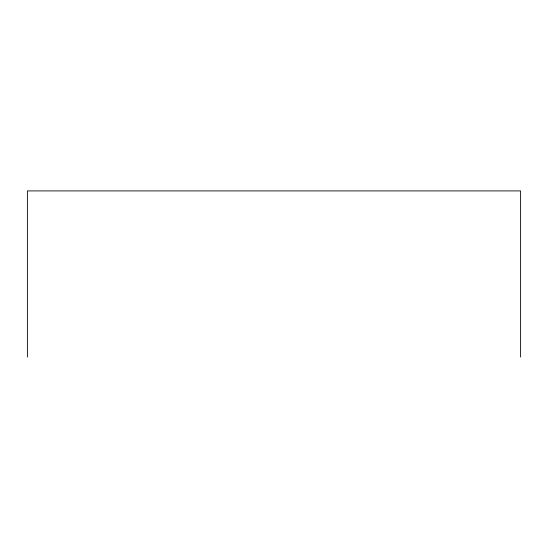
<?xml version="1.0" encoding="UTF-8"?>
<svg xmlns="http://www.w3.org/2000/svg" width="548" height="548" viewBox="0 0 548 548"><rect width="100%" height="100%" fill="white"/><g stroke="black" fill="none" stroke-linecap="round" stroke-linejoin="round"><path stroke-width="0.82" d="M520.6 357.091L520.6 190.91L27.4 190.91L27.4 357.091"/></g></svg>
